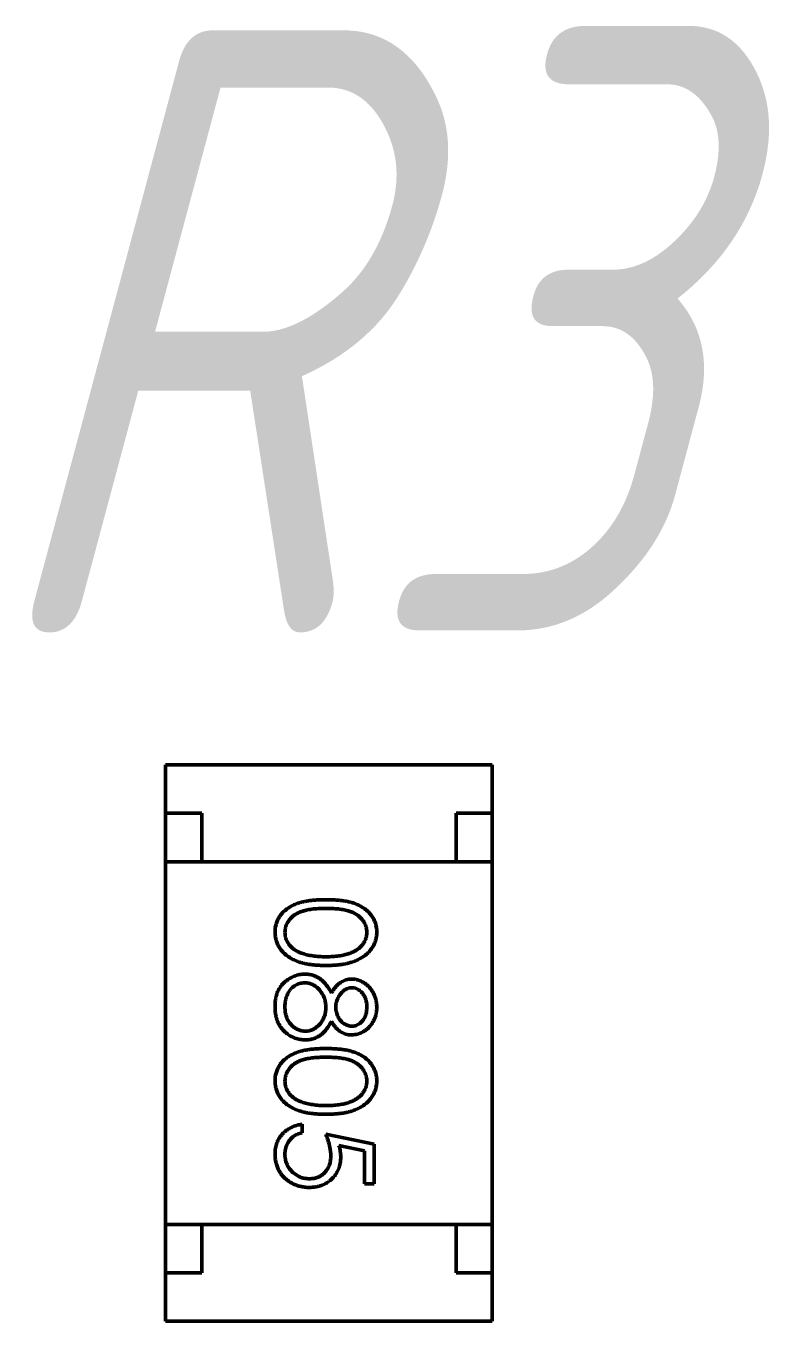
# Model space of a CAD drawing. Header units: millimetres. Extents: x -194 to 1085, y -28 to 392.
# Drawn here: x 613.74 to 619.96, y 43.29 to 54.01 of the extents above; entities that cross this region are included whole.
import ezdxf

# ---------------------------------------------------------------- set-up
doc = ezdxf.new("R2010")
doc.units = ezdxf.units.MM
doc.layers.add('Tonk', color=7, linetype='Continuous', lineweight=15)
doc.layers.add('Видимый контур (ГОСТ)', color=7, linetype='Continuous', lineweight=50)
doc.styles.get("Standard").update_dxf_attribs({"font": '', "width": 0.8, "oblique": 15})
doc.styles.get('Standard').set_extended_font_data('GOST type B')

msp = doc.modelspace()

# ---------------------------------------------------------------- linework, layer by layer
at = {"layer": 'Видимый контур (ГОСТ)'}
for p, q in [((614.89784, 47.89298), (617.59784, 47.89298)), ((614.89784, 47.89298), (614.89784, 47.49298)), ((617.59784, 47.89298), (617.59784, 47.49298)), ((614.89784, 47.49298), (614.89784, 47.09298)), ((615.19784, 47.49298), (614.89784, 47.49298)), ((615.19784, 47.09298), (615.19784, 47.49298)), ((617.29784, 47.49298), (617.29784, 47.09298)), ((617.59784, 47.49298), (617.29784, 47.49298)), ((617.59784, 47.09298), (617.59784, 47.49298)), ((617.59784, 47.09298), (614.89784, 47.09298)), ((614.89784, 44.09298), (614.89784, 47.09298)), ((615.19784, 47.09298), (617.29784, 47.09298)), ((617.59784, 44.09298), (617.59784, 47.09298)), ((616.02731, 44.9218), (616.02731, 44.85)), ((616.22219, 44.83975), (616.62219, 44.7577)), ((616.54013, 44.70161), (616.32972, 44.74471)), ((616.54013, 44.42949), (616.54013, 44.70161)), ((616.62219, 44.7577), (616.62219, 44.42949)), ((616.62219, 44.42949), (616.54013, 44.42949)), ((614.89784, 44.09298), (614.89784, 43.69298)), ((617.59784, 44.09298), (614.89784, 44.09298)), ((615.19784, 44.09298), (617.29784, 44.09298)), ((615.19784, 43.69298), (615.19784, 44.09298)), ((617.29784, 44.09298), (617.29784, 43.69298)), ((617.59784, 43.69298), (617.59784, 44.09298)), ((614.89784, 43.69298), (615.19784, 43.69298)), ((614.89784, 43.29298), (614.89784, 43.69298)), ((617.29784, 43.69298), (617.59784, 43.69298)), ((617.59784, 43.29298), (617.59784, 43.69298)), ((614.89784, 43.29298), (617.59784, 43.29298))]:
    msp.add_line(p, q, dxfattribs=at)
for points, knots in [([(615.80167, 46.51074), (615.80178, 46.51705), (615.80199, 46.52949), (615.80416, 46.54793), (615.80766, 46.56582), (615.81256, 46.58326), (615.81855, 46.60033), (615.82635, 46.61681), (615.83535, 46.63288), (615.84558, 46.64849), (615.85731, 46.66335), (615.87029, 46.67754), (615.88483, 46.69071), (615.90071, 46.70297), (615.91779, 46.71462), (615.93628, 46.72534), (615.95613, 46.73526), (615.97746, 46.74432), (616.00058, 46.75235), (616.02576, 46.75945), (616.05322, 46.76505), (616.08273, 46.76985), (616.11443, 46.77372), (616.14832, 46.77636), (616.1844, 46.77799), (616.20915, 46.77813), (616.22187, 46.77821)], [0, 0, 0, 0, 0.03378715, 0.06662166, 0.09928488, 0.13136117, 0.16358519, 0.19610393, 0.22890225, 0.26215806, 0.29599122, 0.33021785, 0.36505983, 0.40095074, 0.43762038, 0.47570753, 0.51538069, 0.55641354, 0.59976483, 0.64642416, 0.69643144, 0.74978152, 0.80657331, 0.86743553, 0.93188675, 1, 1, 1, 1]), ([(616.22187, 46.77821), (616.23469, 46.77813), (616.2596, 46.77799), (616.29589, 46.77637), (616.32994, 46.77368), (616.36174, 46.76999), (616.39131, 46.7655), (616.41856, 46.75951), (616.44363, 46.75269), (616.46659, 46.74479), (616.48775, 46.73588), (616.5075, 46.72618), (616.52582, 46.71531), (616.54299, 46.70389), (616.55874, 46.69145), (616.57329, 46.67835), (616.5863, 46.66409), (616.59815, 46.64913), (616.60854, 46.63336), (616.61769, 46.61721), (616.6255, 46.60058), (616.63165, 46.58342), (616.63673, 46.56589), (616.6402, 46.54792), (616.64238, 46.52949), (616.64259, 46.51705), (616.6427, 46.51074)], [0, 0, 0, 0, 0.06859462, 0.13324604, 0.19431259, 0.25127922, 0.30451344, 0.35423491, 0.40048059, 0.44341075, 0.48401487, 0.5232523, 0.56104237, 0.59790024, 0.63351849, 0.66831435, 0.70249567, 0.73668535, 0.77029317, 0.80343726, 0.83591295, 0.86846025, 0.90084654, 0.93346652, 0.96625758, 1, 1, 1, 1]), ([(616.22219, 46.70641), (616.2115, 46.70639), (616.19076, 46.70633), (616.16063, 46.70495), (616.13252, 46.70306), (616.1064, 46.70063), (616.08237, 46.69702), (616.06025, 46.69297), (616.04016, 46.68805), (616.02197, 46.68222), (616.00537, 46.67558), (615.98992, 46.66833), (615.97544, 46.66055), (615.96206, 46.65184), (615.94974, 46.64235), (615.93825, 46.6323), (615.92801, 46.62131), (615.91573, 46.60611), (615.90304, 46.58604), (615.89199, 46.56075), (615.88505, 46.53477), (615.88417, 46.51714), (615.88372, 46.50834)], [0, 0, 0, 0, 0.07295107, 0.14158369, 0.20592646, 0.26530136, 0.32059723, 0.3718165, 0.41878977, 0.46169873, 0.50213358, 0.54080432, 0.57818053, 0.61429687, 0.64967824, 0.68429946, 0.71835895, 0.75208086, 0.81765244, 0.87972208, 0.93996556, 1, 1, 1, 1]), ([(616.56065, 46.50834), (616.56018, 46.51718), (616.55925, 46.5349), (616.5527, 46.56106), (616.54126, 46.58613), (616.5287, 46.60607), (616.51674, 46.62136), (616.50637, 46.63212), (616.49502, 46.64221), (616.48258, 46.6515), (616.46922, 46.66021), (616.45482, 46.66821), (616.43932, 46.67541), (616.42272, 46.68206), (616.40453, 46.6879), (616.38447, 46.69272), (616.36242, 46.69718), (616.33826, 46.70033), (616.31213, 46.70314), (616.28396, 46.70494), (616.25377, 46.70634), (616.23293, 46.70639), (616.22219, 46.70641)], [0, 0, 0, 0, 0.06038662, 0.12088325, 0.18275462, 0.24781103, 0.2812991, 0.31508762, 0.3497024, 0.38485658, 0.4209662, 0.45851119, 0.49717472, 0.53760205, 0.58050302, 0.62746754, 0.67838821, 0.73398322, 0.7937467, 0.85771367, 0.92669786, 1, 1, 1, 1]), ([(616.22187, 46.23462), (616.20963, 46.23477), (616.18579, 46.23506), (616.15093, 46.23656), (616.11802, 46.23952), (616.08697, 46.24323), (616.05793, 46.24836), (616.03079, 46.25467), (616.00543, 46.26168), (615.98206, 46.27032), (615.96036, 46.27979), (615.94009, 46.29009), (615.92108, 46.30112), (615.90348, 46.31314), (615.88717, 46.32595), (615.87243, 46.33983), (615.8589, 46.35438), (615.84687, 46.36979), (615.83633, 46.38589), (615.82691, 46.40234), (615.81932, 46.41943), (615.8128, 46.43678), (615.80781, 46.45464), (615.80437, 46.47298), (615.80195, 46.49171), (615.80177, 46.50438), (615.80167, 46.51074)], [0, 0, 0, 0, 0.06506329, 0.12677317, 0.18551576, 0.24076468, 0.2929798, 0.34225037, 0.38891929, 0.43277566, 0.47462843, 0.51477469, 0.55360589, 0.59142641, 0.62802812, 0.66380363, 0.69898434, 0.73359149, 0.76762847, 0.80120835, 0.83426384, 0.86698069, 0.89971974, 0.93270191, 0.96617588, 1, 1, 1, 1]), ([(615.88372, 46.50834), (615.88409, 46.49948), (615.88482, 46.48178), (615.89186, 46.45592), (615.90248, 46.43082), (615.91504, 46.41114), (615.927, 46.39617), (615.9372, 46.38545), (615.94862, 46.37561), (615.96094, 46.36627), (615.97439, 46.35771), (615.98892, 46.34992), (616.00456, 46.34282), (616.01548, 46.33877), (616.02106, 46.3367)], [0, 0, 0, 0, 0.1128134, 0.22539388, 0.33959481, 0.45967541, 0.52173519, 0.58392584, 0.64817414, 0.71388104, 0.78100445, 0.85145093, 0.92405069, 1, 1, 1, 1]), ([(616.6427, 46.51074), (616.64259, 46.50438), (616.64237, 46.49173), (616.64023, 46.47302), (616.6367, 46.45474), (616.63169, 46.43698), (616.62547, 46.41958), (616.61768, 46.40268), (616.60861, 46.38618), (616.59795, 46.37033), (616.58607, 46.35497), (616.57264, 46.34046), (616.5578, 46.32682), (616.54169, 46.31387), (616.52403, 46.30197), (616.50511, 46.29064), (616.4846, 46.28049), (616.46284, 46.27073), (616.43924, 46.2623), (616.41392, 46.25469), (616.38659, 46.24855), (616.35739, 46.24343), (616.32621, 46.23947), (616.29312, 46.23658), (616.2581, 46.23505), (616.23415, 46.23477), (616.22187, 46.23462)], [0, 0, 0, 0, 0.03378812, 0.06719393, 0.09986241, 0.13256661, 0.16515117, 0.19791319, 0.231319, 0.26508328, 0.29925531, 0.33439857, 0.36994282, 0.40628356, 0.44406382, 0.48299771, 0.52335445, 0.56553659, 0.60961292, 0.65639081, 0.70588549, 0.7583245, 0.81383178, 0.87279456, 0.93472223, 1, 1, 1, 1]), ([(616.22219, 46.30641), (616.2318, 46.30654), (616.25061, 46.30679), (616.27816, 46.30773), (616.30432, 46.31015), (616.32922, 46.31285), (616.3527, 46.31683), (616.37498, 46.32111), (616.39576, 46.32688), (616.41539, 46.33303), (616.43363, 46.34007), (616.45057, 46.34782), (616.46629, 46.3561), (616.48075, 46.36509), (616.49402, 46.37469), (616.50582, 46.38515), (616.51652, 46.39606), (616.52874, 46.41133), (616.5412, 46.43132), (616.55267, 46.4562), (616.55926, 46.48209), (616.56018, 46.49959), (616.56065, 46.50834)], [0, 0, 0, 0, 0.0656812, 0.12848646, 0.18817513, 0.24510613, 0.29944842, 0.35082294, 0.39994168, 0.44667174, 0.49125453, 0.53337634, 0.57385275, 0.61252631, 0.64959714, 0.68553204, 0.72010579, 0.75383766, 0.81892542, 0.88049346, 0.94031133, 1, 1, 1, 1]), ([(616.02106, 46.3367), (616.0282, 46.33429), (616.0427, 46.32939), (616.06518, 46.32308), (616.08877, 46.31811), (616.11332, 46.31364), (616.13902, 46.31059), (616.16579, 46.30813), (616.19364, 46.30668), (616.21257, 46.3065), (616.22219, 46.30641)], [0, 0, 0, 0, 0.11058834, 0.22454175, 0.34250349, 0.4643241, 0.59075603, 0.72222748, 0.85884284, 1, 1, 1, 1]), ([(615.80167, 45.89215), (615.80194, 45.9029), (615.80245, 45.92381), (615.80592, 45.95424), (615.81201, 45.98261), (615.82034, 46.00909), (615.83118, 46.0335), (615.84466, 46.05578), (615.86026, 46.07625), (615.87841, 46.0943), (615.89785, 46.11032), (615.91791, 46.12439), (615.93859, 46.13609), (615.95957, 46.14599), (615.98116, 46.15357), (616.00324, 46.15882), (616.02577, 46.16216), (616.04098, 46.1626), (616.04863, 46.16282)], [0, 0, 0, 0, 0.07855643, 0.15286284, 0.22355969, 0.29037494, 0.35540307, 0.41829116, 0.48038856, 0.54307262, 0.60492394, 0.66439831, 0.72194255, 0.77837489, 0.83382994, 0.88886124, 0.94408894, 1, 1, 1, 1]), ([(616.04622, 46.09103), (616.03904, 46.09072), (616.02479, 46.0901), (616.00372, 46.08519), (615.98333, 46.07732), (615.96377, 46.06635), (615.9455, 46.05275), (615.92957, 46.03604), (615.91542, 46.01724), (615.90397, 45.99572), (615.89483, 45.97222), (615.88853, 45.94674), (615.88436, 45.91964), (615.88394, 45.90093), (615.88372, 45.89135)], [0, 0, 0, 0, 0.07489821, 0.14859629, 0.22447123, 0.30232274, 0.38191862, 0.4611487, 0.54241712, 0.62671608, 0.71459683, 0.80490292, 0.90012725, 1, 1, 1, 1]), ([(616.22219, 45.8867), (616.22206, 45.89382), (616.22181, 45.90777), (616.21905, 45.92822), (616.2152, 45.94784), (616.20937, 45.96658), (616.20178, 45.98441), (616.19265, 46.00145), (616.18186, 46.01755), (616.16955, 46.0325), (616.15627, 46.04615), (616.14223, 46.05813), (616.12766, 46.0683), (616.11239, 46.07649), (616.09675, 46.08321), (616.08034, 46.08763), (616.06347, 46.09046), (616.05201, 46.09084), (616.04622, 46.09103)], [0, 0, 0, 0, 0.07126869, 0.13981179, 0.20649743, 0.27153524, 0.33608183, 0.40052839, 0.46498384, 0.53005031, 0.59442341, 0.65558271, 0.71484911, 0.77211506, 0.82899921, 0.88512216, 0.94207935, 1, 1, 1, 1]), ([(616.04863, 46.16282), (616.05424, 46.16269), (616.06534, 46.16243), (616.08173, 46.16062), (616.09768, 46.15772), (616.11326, 46.15377), (616.12834, 46.14843), (616.143, 46.14197), (616.15726, 46.13444), (616.17119, 46.12574), (616.18461, 46.11561), (616.19773, 46.10415), (616.21035, 46.09111), (616.22263, 46.07665), (616.23478, 46.06094), (616.24615, 46.04355), (616.25755, 46.02496), (616.26436, 46.01175), (616.26786, 46.00497)], [0, 0, 0, 0, 0.05885359, 0.11631546, 0.17267484, 0.22878039, 0.28458036, 0.34025651, 0.39662981, 0.45350726, 0.51231819, 0.57264844, 0.63602194, 0.70236295, 0.77148306, 0.84418448, 0.92006979, 1, 1, 1, 1]), ([(616.26786, 46.00497), (616.27292, 46.01425), (616.28272, 46.03221), (616.30071, 46.056), (616.32021, 46.07643), (616.34161, 46.09295), (616.36425, 46.10595), (616.38798, 46.11487), (616.41238, 46.1209), (616.42904, 46.1215), (616.43741, 46.1218)], [0, 0, 0, 0, 0.14586006, 0.2824259, 0.4108504, 0.53502942, 0.65470108, 0.77013343, 0.88455584, 1, 1, 1, 1]), ([(616.43741, 46.1218), (616.44594, 46.12142), (616.46307, 46.12067), (616.48858, 46.1146), (616.51364, 46.1047), (616.53812, 46.09123), (616.56119, 46.07445), (616.58189, 46.05433), (616.60001, 46.03133), (616.61523, 46.00558), (616.62762, 45.97787), (616.63616, 45.94863), (616.64175, 45.91838), (616.64238, 45.89778), (616.6427, 45.88734)], [0, 0, 0, 0, 0.07405843, 0.14887035, 0.22666767, 0.30773476, 0.3911572, 0.47392936, 0.55792775, 0.64498929, 0.73336406, 0.82109204, 0.90928721, 1, 1, 1, 1]), ([(616.43629, 46.05), (616.43211, 46.04985), (616.42385, 46.04954), (616.41166, 46.04713), (616.39968, 46.04356), (616.38819, 46.03792), (616.3768, 46.03116), (616.3658, 46.02282), (616.35514, 46.01288), (616.34491, 46.00168), (616.33533, 45.98947), (616.32702, 45.97653), (616.32006, 45.96304), (616.31427, 45.94912), (616.30977, 45.93463), (616.30658, 45.91967), (616.30459, 45.90422), (616.30436, 45.89376), (616.30424, 45.88846)], [0, 0, 0, 0, 0.05456395, 0.1078262, 0.16192371, 0.2175097, 0.27449833, 0.33481476, 0.39755495, 0.46475458, 0.53290121, 0.60009721, 0.66535416, 0.73108363, 0.79688349, 0.86329159, 0.93083122, 1, 1, 1, 1]), ([(616.56065, 45.89135), (616.5605, 45.89696), (616.56021, 45.90794), (616.55869, 45.92404), (616.55572, 45.93935), (616.55178, 45.95402), (616.54646, 45.96787), (616.5402, 45.98107), (616.53259, 45.99341), (616.52405, 46.00503), (616.51465, 46.01548), (616.50487, 46.02476), (616.4945, 46.03247), (616.4838, 46.03902), (616.47245, 46.04377), (616.46081, 46.04733), (616.44873, 46.04973), (616.44047, 46.04991), (616.43629, 46.05)], [0, 0, 0, 0, 0.07524331, 0.14720881, 0.21644709, 0.28402504, 0.35065545, 0.41503132, 0.47962983, 0.54465163, 0.60804424, 0.66782757, 0.72511425, 0.78099171, 0.835527, 0.88943815, 0.94407209, 1, 1, 1, 1]), ([(615.88949, 45.67981), (615.8825, 45.68617), (615.8686, 45.69882), (615.85056, 45.72048), (615.83539, 45.74426), (615.82303, 45.77006), (615.81341, 45.7978), (615.8065, 45.8275), (615.80254, 45.85919), (615.80197, 45.88098), (615.80167, 45.89215)], [0, 0, 0, 0, 0.11928345, 0.23709288, 0.35479604, 0.4745763, 0.59746007, 0.72492615, 0.8588832, 1, 1, 1, 1]), ([(615.88372, 45.89135), (615.88387, 45.88386), (615.88415, 45.86928), (615.88662, 45.848), (615.89054, 45.82792), (615.89624, 45.80908), (615.9032, 45.79127), (615.91216, 45.77478), (615.92234, 45.75919), (615.93442, 45.74528), (615.94733, 45.73261), (615.961, 45.72156), (615.97505, 45.71197), (615.9898, 45.70445), (616.00498, 45.69843), (616.02071, 45.6941), (616.03705, 45.69144), (616.04814, 45.69117), (616.05376, 45.69103)], [0, 0, 0, 0, 0.07655893, 0.14916135, 0.21882685, 0.28556714, 0.35031311, 0.41412515, 0.47717916, 0.54036802, 0.60220239, 0.66203365, 0.71993441, 0.77590743, 0.83111486, 0.88666745, 0.94255236, 1, 1, 1, 1]), ([(616.05376, 45.69103), (616.05921, 45.69124), (616.06998, 45.69164), (616.08592, 45.69424), (616.10133, 45.69879), (616.11638, 45.70503), (616.13077, 45.71335), (616.14488, 45.72314), (616.15831, 45.73496), (616.17117, 45.74831), (616.18306, 45.76286), (616.19357, 45.77833), (616.20243, 45.79459), (616.20963, 45.81162), (616.2153, 45.82937), (616.21926, 45.84783), (616.22175, 45.86703), (616.22204, 45.88007), (616.22219, 45.8867)], [0, 0, 0, 0, 0.05733943, 0.11306333, 0.16918145, 0.22577456, 0.2838263, 0.34345428, 0.40590696, 0.47139226, 0.53800283, 0.60306356, 0.66760183, 0.73222544, 0.79700481, 0.86304799, 0.93035699, 1, 1, 1, 1]), ([(616.30424, 45.88846), (616.30444, 45.88166), (616.30483, 45.86813), (616.30853, 45.84818), (616.31433, 45.82879), (616.32228, 45.81015), (616.33225, 45.79275), (616.34419, 45.77725), (616.35782, 45.76376), (616.37293, 45.75244), (616.38901, 45.74366), (616.40515, 45.73682), (616.42151, 45.73283), (616.43248, 45.73231), (616.43789, 45.73205)], [0, 0, 0, 0, 0.08968994, 0.17849401, 0.26683775, 0.35655818, 0.44533425, 0.53080584, 0.61407622, 0.69770709, 0.77914195, 0.85535359, 0.92855682, 1, 1, 1, 1]), ([(616.6427, 45.88734), (616.64237, 45.87717), (616.64172, 45.85711), (616.63628, 45.82763), (616.6272, 45.79942), (616.61488, 45.77258), (616.5997, 45.74759), (616.58133, 45.7255), (616.56072, 45.706), (616.53766, 45.68987), (616.51327, 45.67657), (616.48776, 45.66731), (616.46167, 45.66138), (616.44401, 45.66063), (616.43517, 45.66026)], [0, 0, 0, 0, 0.08940971, 0.17630576, 0.2626259, 0.34944573, 0.43549826, 0.51892813, 0.60135466, 0.68425642, 0.76580674, 0.84487687, 0.92227979, 1, 1, 1, 1]), ([(616.43789, 45.73205), (616.44169, 45.73218), (616.44924, 45.73242), (616.46038, 45.73441), (616.47126, 45.73769), (616.48199, 45.74214), (616.4924, 45.74799), (616.50265, 45.75493), (616.51253, 45.76337), (616.52226, 45.77283), (616.53126, 45.78356), (616.53918, 45.79554), (616.5459, 45.8087), (616.55136, 45.82305), (616.55546, 45.83854), (616.55853, 45.85508), (616.56026, 45.87283), (616.56052, 45.88504), (616.56065, 45.89135)], [0, 0, 0, 0, 0.05090244, 0.10103404, 0.15108382, 0.20306199, 0.25624843, 0.31084671, 0.3687691, 0.43001504, 0.49251965, 0.55604872, 0.62199568, 0.69019237, 0.76138485, 0.83635622, 0.91548701, 1, 1, 1, 1]), ([(616.26786, 45.77388), (616.26444, 45.76733), (616.25779, 45.75456), (616.24706, 45.73637), (616.23576, 45.71975), (616.22442, 45.70423), (616.21259, 45.69009), (616.20024, 45.67749), (616.18767, 45.66611), (616.17468, 45.65618), (616.16128, 45.64745), (616.14745, 45.63991), (616.13323, 45.63346), (616.11844, 45.62834), (616.10332, 45.62413), (616.08766, 45.62124), (616.07158, 45.61968), (616.0607, 45.61938), (616.0552, 45.61923)], [0, 0, 0, 0, 0.07952483, 0.15509998, 0.22721982, 0.2959105, 0.36205588, 0.42552012, 0.48581272, 0.54449471, 0.60145964, 0.65784059, 0.71397447, 0.76946795, 0.82612997, 0.88288536, 0.94070088, 1, 1, 1, 1]), ([(616.43517, 45.66026), (616.42649, 45.66059), (616.40944, 45.66123), (616.38459, 45.66665), (616.36131, 45.67577), (616.33935, 45.68823), (616.31911, 45.70446), (616.30031, 45.72426), (616.28282, 45.74746), (616.27295, 45.76489), (616.26786, 45.77388)], [0, 0, 0, 0, 0.12190404, 0.23941261, 0.3554101, 0.47209073, 0.59285898, 0.71870347, 0.85489238, 1, 1, 1, 1]), ([(616.0552, 45.61923), (616.0475, 45.61941), (616.03225, 45.61976), (616.00975, 45.6228), (615.98789, 45.62735), (615.96669, 45.634), (615.94626, 45.64262), (615.92658, 45.65324), (615.90733, 45.66527), (615.89549, 45.67492), (615.88949, 45.67981)], [0, 0, 0, 0, 0.12815819, 0.25367314, 0.37732531, 0.49938455, 0.62291837, 0.74583939, 0.87139529, 1, 1, 1, 1]), ([(615.80167, 45.27997), (615.80178, 45.28628), (615.80199, 45.29872), (615.80416, 45.31716), (615.80766, 45.33505), (615.81256, 45.35249), (615.81855, 45.36957), (615.82635, 45.38604), (615.83535, 45.40211), (615.84558, 45.41772), (615.85731, 45.43258), (615.87029, 45.44677), (615.88483, 45.45995), (615.90071, 45.4722), (615.91779, 45.48386), (615.93628, 45.49457), (615.95613, 45.50449), (615.97746, 45.51355), (616.00058, 45.52158), (616.02576, 45.52868), (616.05322, 45.53428), (616.08273, 45.53908), (616.11443, 45.54295), (616.14832, 45.54559), (616.1844, 45.54722), (616.20915, 45.54736), (616.22187, 45.54744)], [0, 0, 0, 0, 0.03378715, 0.06662166, 0.09928488, 0.13136117, 0.16358519, 0.19610393, 0.22890225, 0.26215806, 0.29599122, 0.33021785, 0.36505983, 0.40095074, 0.43762038, 0.47570753, 0.51538069, 0.55641354, 0.59976483, 0.64642416, 0.69643144, 0.74978152, 0.80657331, 0.86743553, 0.93188675, 1, 1, 1, 1]), ([(616.22187, 45.54744), (616.23469, 45.54736), (616.2596, 45.54722), (616.29589, 45.5456), (616.32994, 45.54291), (616.36174, 45.53922), (616.39131, 45.53473), (616.41856, 45.52874), (616.44363, 45.52192), (616.46659, 45.51403), (616.48775, 45.50511), (616.5075, 45.49541), (616.52582, 45.48454), (616.54299, 45.47312), (616.55874, 45.46068), (616.57329, 45.44759), (616.5863, 45.43332), (616.59815, 45.41836), (616.60854, 45.40259), (616.61769, 45.38644), (616.6255, 45.36981), (616.63165, 45.35265), (616.63673, 45.33512), (616.6402, 45.31715), (616.64238, 45.29872), (616.64259, 45.28628), (616.6427, 45.27997)], [0, 0, 0, 0, 0.06859462, 0.13324604, 0.19431259, 0.25127922, 0.30451344, 0.35423491, 0.40048059, 0.44341075, 0.48401487, 0.5232523, 0.56104237, 0.59790024, 0.63351849, 0.66831435, 0.70249567, 0.73668535, 0.77029317, 0.80343726, 0.83591295, 0.86846025, 0.90084654, 0.93346652, 0.96625758, 1, 1, 1, 1]), ([(616.22219, 45.47564), (616.2115, 45.47562), (616.19076, 45.47556), (616.16063, 45.47418), (616.13252, 45.47229), (616.1064, 45.46986), (616.08237, 45.46625), (616.06025, 45.4622), (616.04016, 45.45728), (616.02197, 45.45145), (616.00537, 45.44481), (615.98992, 45.43757), (615.97544, 45.42978), (615.96206, 45.42107), (615.94974, 45.41158), (615.93825, 45.40153), (615.92801, 45.39054), (615.91573, 45.37534), (615.90304, 45.35527), (615.89199, 45.32999), (615.88505, 45.304), (615.88417, 45.28637), (615.88372, 45.27757)], [0, 0, 0, 0, 0.07295107, 0.14158369, 0.20592646, 0.26530136, 0.32059723, 0.3718165, 0.41878977, 0.46169873, 0.50213358, 0.54080432, 0.57818053, 0.61429687, 0.64967824, 0.68429946, 0.71835895, 0.75208086, 0.81765244, 0.87972208, 0.93996556, 1, 1, 1, 1]), ([(616.56065, 45.27757), (616.56018, 45.28642), (616.55925, 45.30413), (616.5527, 45.33029), (616.54126, 45.35536), (616.5287, 45.3753), (616.51674, 45.39059), (616.50637, 45.40135), (616.49502, 45.41144), (616.48258, 45.42073), (616.46922, 45.42944), (616.45482, 45.43744), (616.43932, 45.44464), (616.42272, 45.45129), (616.40453, 45.45713), (616.38447, 45.46196), (616.36242, 45.46641), (616.33826, 45.46956), (616.31213, 45.47237), (616.28396, 45.47417), (616.25377, 45.47557), (616.23293, 45.47562), (616.22219, 45.47564)], [0, 0, 0, 0, 0.06038662, 0.12088325, 0.18275462, 0.24781103, 0.2812991, 0.31508762, 0.3497024, 0.38485658, 0.4209662, 0.45851119, 0.49717472, 0.53760205, 0.58050302, 0.62746754, 0.67838821, 0.73398322, 0.7937467, 0.85771367, 0.92669786, 1, 1, 1, 1]), ([(616.22187, 45.00385), (616.20963, 45.004), (616.18579, 45.00429), (616.15093, 45.00579), (616.11802, 45.00875), (616.08697, 45.01246), (616.05793, 45.01759), (616.03079, 45.0239), (616.00543, 45.03091), (615.98206, 45.03955), (615.96036, 45.04902), (615.94009, 45.05932), (615.92108, 45.07035), (615.90348, 45.08237), (615.88717, 45.09518), (615.87243, 45.10906), (615.8589, 45.12362), (615.84687, 45.13902), (615.83633, 45.15512), (615.82691, 45.17157), (615.81932, 45.18866), (615.8128, 45.20601), (615.80781, 45.22387), (615.80437, 45.24221), (615.80195, 45.26094), (615.80177, 45.27361), (615.80167, 45.27997)], [0, 0, 0, 0, 0.06506329, 0.12677317, 0.18551576, 0.24076468, 0.2929798, 0.34225037, 0.38891929, 0.43277566, 0.47462843, 0.51477469, 0.55360589, 0.59142641, 0.62802812, 0.66380363, 0.69898434, 0.73359149, 0.76762847, 0.80120835, 0.83426384, 0.86698069, 0.89971974, 0.93270191, 0.96617588, 1, 1, 1, 1]), ([(615.88372, 45.27757), (615.88409, 45.26871), (615.88482, 45.25101), (615.89186, 45.22515), (615.90248, 45.20005), (615.91504, 45.18037), (615.927, 45.1654), (615.9372, 45.15468), (615.94862, 45.14484), (615.96094, 45.1355), (615.97439, 45.12694), (615.98892, 45.11915), (616.00456, 45.11205), (616.01548, 45.108), (616.02106, 45.10593)], [0, 0, 0, 0, 0.1128134, 0.22539388, 0.33959481, 0.45967541, 0.52173519, 0.58392584, 0.64817414, 0.71388104, 0.78100445, 0.85145093, 0.92405069, 1, 1, 1, 1]), ([(616.6427, 45.27997), (616.64259, 45.27361), (616.64237, 45.26096), (616.64023, 45.24225), (616.6367, 45.22398), (616.63169, 45.20621), (616.62547, 45.18881), (616.61768, 45.17191), (616.60861, 45.15541), (616.59795, 45.13956), (616.58607, 45.1242), (616.57264, 45.10969), (616.5578, 45.09605), (616.54169, 45.0831), (616.52403, 45.0712), (616.50511, 45.05987), (616.4846, 45.04973), (616.46284, 45.03996), (616.43924, 45.03153), (616.41392, 45.02392), (616.38659, 45.01778), (616.35739, 45.01266), (616.32621, 45.0087), (616.29312, 45.00581), (616.2581, 45.00428), (616.23415, 45.004), (616.22187, 45.00385)], [0, 0, 0, 0, 0.03378812, 0.06719393, 0.09986241, 0.13256661, 0.16515117, 0.19791319, 0.231319, 0.26508328, 0.29925531, 0.33439857, 0.36994282, 0.40628356, 0.44406382, 0.48299771, 0.52335445, 0.56553659, 0.60961292, 0.65639081, 0.70588549, 0.7583245, 0.81383178, 0.87279456, 0.93472223, 1, 1, 1, 1]), ([(616.22219, 45.07564), (616.2318, 45.07577), (616.25061, 45.07602), (616.27816, 45.07696), (616.30432, 45.07938), (616.32922, 45.08208), (616.3527, 45.08606), (616.37498, 45.09035), (616.39576, 45.09611), (616.41539, 45.10226), (616.43363, 45.1093), (616.45057, 45.11705), (616.46629, 45.12533), (616.48075, 45.13433), (616.49402, 45.14392), (616.50582, 45.15438), (616.51652, 45.16529), (616.52874, 45.18056), (616.5412, 45.20055), (616.55267, 45.22543), (616.55926, 45.25132), (616.56018, 45.26883), (616.56065, 45.27757)], [0, 0, 0, 0, 0.0656812, 0.12848646, 0.18817513, 0.24510613, 0.29944842, 0.35082294, 0.39994168, 0.44667174, 0.49125453, 0.53337634, 0.57385275, 0.61252631, 0.64959714, 0.68553204, 0.72010579, 0.75383766, 0.81892542, 0.88049346, 0.94031133, 1, 1, 1, 1]), ([(616.02106, 45.10593), (616.0282, 45.10352), (616.0427, 45.09862), (616.06518, 45.09231), (616.08877, 45.08734), (616.11332, 45.08287), (616.13902, 45.07982), (616.16579, 45.07736), (616.19364, 45.07591), (616.21257, 45.07574), (616.22219, 45.07564)], [0, 0, 0, 0, 0.11058834, 0.22454175, 0.34250349, 0.4643241, 0.59075603, 0.72222748, 0.85884284, 1, 1, 1, 1]), ([(615.80167, 44.67773), (615.80183, 44.6857), (615.80214, 44.70138), (615.80539, 44.72436), (615.81005, 44.74646), (615.81705, 44.76752), (615.82582, 44.78772), (615.83691, 44.80679), (615.84948, 44.82521), (615.86431, 44.84224), (615.88052, 44.85805), (615.89811, 44.8722), (615.91679, 44.8848), (615.93665, 44.89566), (615.95764, 44.90491), (615.97984, 44.91218), (616.00313, 44.91805), (616.01917, 44.92054), (616.02731, 44.9218)], [0, 0, 0, 0, 0.06542114, 0.12870837, 0.19023614, 0.2507244, 0.31063718, 0.37076641, 0.43161474, 0.49352297, 0.55588346, 0.61734237, 0.67866804, 0.74071136, 0.80298536, 0.86680258, 0.93234717, 1, 1, 1, 1]), ([(616.02731, 44.85), (616.01969, 44.84824), (616.00502, 44.84484), (615.98442, 44.83739), (615.96606, 44.82828), (615.9497, 44.81744), (615.93544, 44.80452), (615.92273, 44.78977), (615.91126, 44.77323), (615.9017, 44.75485), (615.89355, 44.73547), (615.88812, 44.71518), (615.8843, 44.69454), (615.88392, 44.68058), (615.88372, 44.67356)], [0, 0, 0, 0, 0.09468725, 0.18199416, 0.26437695, 0.34217986, 0.41861761, 0.49650908, 0.57736909, 0.66151059, 0.74673255, 0.83125798, 0.91520562, 1, 1, 1, 1]), ([(616.26321, 44.66346), (616.26293, 44.67664), (616.26235, 44.70361), (616.24359, 44.7841), (616.22908, 44.82182), (616.22219, 44.83975)], [0, 0, 0, 0, 0.00197624802, 0.00197624802, 0.00394007396, 0.00394007396, 0.00394007396, 0.00394007396]), ([(616.08356, 44.39872), (616.07705, 44.39887), (616.06409, 44.39918), (616.04486, 44.40071), (616.02604, 44.40367), (616.00761, 44.40764), (615.98963, 44.41279), (615.97204, 44.41903), (615.95494, 44.42666), (615.93818, 44.43503), (615.92214, 44.44446), (615.90713, 44.45493), (615.89294, 44.46598), (615.87972, 44.47788), (615.86755, 44.49072), (615.85636, 44.50436), (615.84596, 44.51869), (615.83678, 44.53393), (615.82833, 44.54973), (615.8214, 44.56633), (615.81521, 44.58335), (615.81027, 44.60103), (615.8064, 44.61934), (615.80377, 44.6383), (615.80185, 44.65782), (615.80173, 44.67105), (615.80167, 44.67773)], [0, 0, 0, 0, 0.04401447, 0.08743412, 0.1301184, 0.17255369, 0.21455476, 0.25629809, 0.29843823, 0.340849, 0.38271519, 0.42392405, 0.46424624, 0.50407367, 0.54386191, 0.58356672, 0.62309432, 0.66322906, 0.70355126, 0.74393789, 0.78454125, 0.82575011, 0.86775736, 0.91074516, 0.95491445, 1, 1, 1, 1]), ([(615.88372, 44.67356), (615.88391, 44.66671), (615.88428, 44.65323), (615.88712, 44.63339), (615.8915, 44.61423), (615.89806, 44.59595), (615.90602, 44.57822), (615.91624, 44.56149), (615.928, 44.54529), (615.94148, 44.5301), (615.95633, 44.5162), (615.97221, 44.50391), (615.98915, 44.49368), (616.00686, 44.48505), (616.02553, 44.4785), (616.04507, 44.47383), (616.06554, 44.47109), (616.0795, 44.47071), (616.08661, 44.47052)], [0, 0, 0, 0, 0.0642073, 0.12642469, 0.18768028, 0.24821642, 0.30830506, 0.36966099, 0.43169855, 0.49594689, 0.55975802, 0.62229541, 0.68391064, 0.74509241, 0.80674023, 0.86908662, 0.93329, 1, 1, 1, 1]), ([(616.32972, 44.74471), (616.33206, 44.73624), (616.33659, 44.71984), (616.34162, 44.69562), (616.34465, 44.67262), (616.34506, 44.6577), (616.34526, 44.65048)], [0, 0, 0, 0, 0.27506837, 0.53290146, 0.77397346, 1, 1, 1, 1]), ([(616.34526, 44.65048), (616.34507, 44.64155), (616.34469, 44.62399), (616.34104, 44.59829), (616.33529, 44.57375), (616.32727, 44.55044), (616.317, 44.5283), (616.30418, 44.50754), (616.2892, 44.48784), (616.27198, 44.46957), (616.25302, 44.45299), (616.23264, 44.43842), (616.21104, 44.42604), (616.188, 44.41608), (616.16378, 44.40813), (616.13813, 44.40284), (616.11128, 44.39932), (616.09292, 44.39892), (616.08356, 44.39872)], [0, 0, 0, 0, 0.06580765, 0.12939427, 0.19089406, 0.25128107, 0.31081496, 0.37037099, 0.43076826, 0.49288125, 0.55510395, 0.61606705, 0.67725603, 0.73825981, 0.80076213, 0.86477758, 0.93104529, 1, 1, 1, 1]), ([(616.08661, 44.47052), (616.09303, 44.47067), (616.10559, 44.47096), (616.12396, 44.47337), (616.14135, 44.47756), (616.15784, 44.48337), (616.17343, 44.49074), (616.18815, 44.49976), (616.2018, 44.51058), (616.2144, 44.52295), (616.22602, 44.53649), (616.23593, 44.55145), (616.24426, 44.56751), (616.25145, 44.58448), (616.25662, 44.60276), (616.2605, 44.62198), (616.26274, 44.64237), (616.26305, 44.6563), (616.26321, 44.66346)], [0, 0, 0, 0, 0.06535138, 0.12791603, 0.18836021, 0.24721608, 0.30563013, 0.36376984, 0.42266091, 0.48268729, 0.54330022, 0.60411796, 0.66496489, 0.72741349, 0.79146763, 0.85805544, 0.92703681, 1, 1, 1, 1])]:
    msp.add_open_spline(points, degree=3, knots=knots, dxfattribs=at)

# ---------------------------------------------------------------- texts
at = {"layer": 'Tonk', "insert": (613.33369, 53.98936), "char_height": 5, "attachment_point": 1}
msp.add_mtext_dynamic_manual_height_columns('R3', width=12.8256962, gutter_width=40, heights=[0], dxfattribs=at)

doc.saveas('drawing.dxf')
